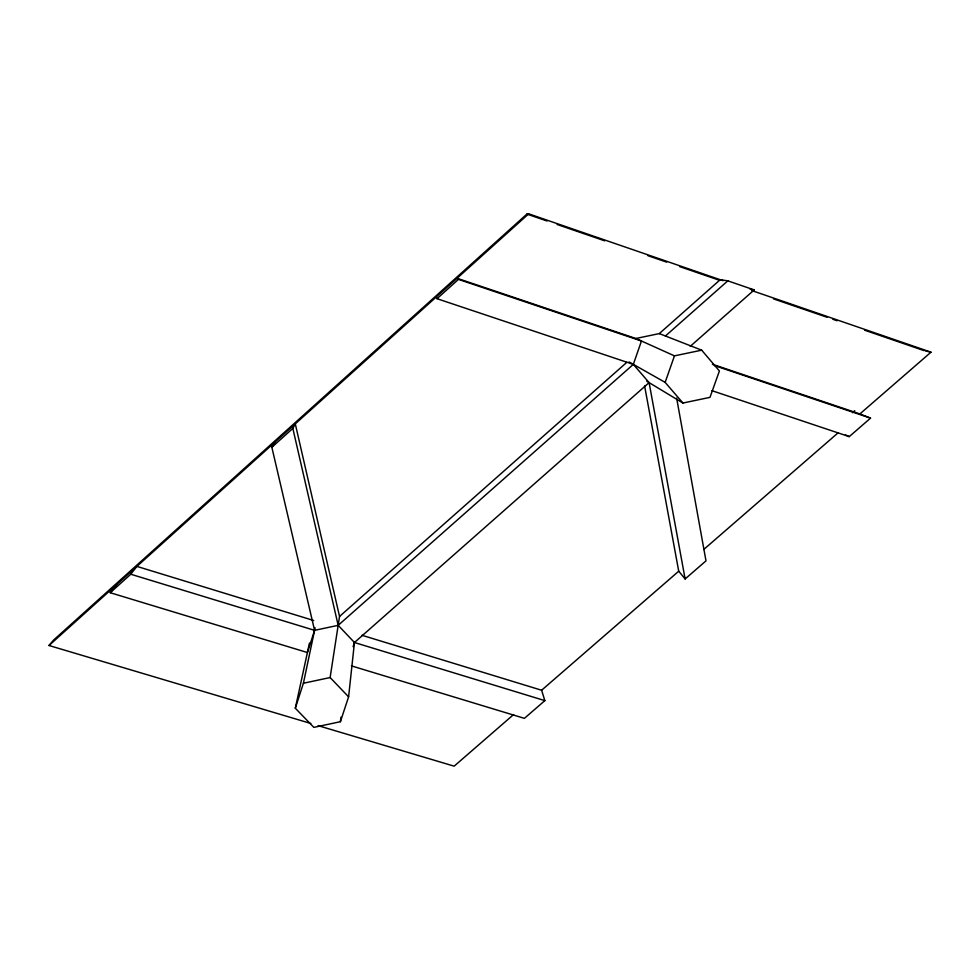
<?xml version="1.0" encoding="UTF-8"?>
<svg xmlns="http://www.w3.org/2000/svg" width="980" height="980" viewBox="0 0 980 980"><rect width="100%" height="100%" fill="white"/><g stroke="black" fill="none" stroke-linecap="round" stroke-linejoin="round"><path stroke-width="1.47" d="M309.46 643.064L295.311 708.221L313.845 727.38L340.403 721.697L348.598 696.841L354.454 642.513L649.103 382.629L633.337 364.376L437.007 298.692L436.112 297.124M340.403 721.697L340.942 717.189M348.598 696.841L330.125 677.548L339.533 616.457L295.286 423.862L292.836 428.407L271.852 447.297L314.58 630.348L307.401 652.533L110.226 592.716L116.816 584.472M295.311 708.221L303.408 683.244L315.119 627.776M353.094 646.653L354.454 642.513L338.174 625.326L292.836 428.407M682.938 403.037L665.138 382.372L674.461 355.863L701.68 350.166L719.406 370.991L709.986 397.353L682.938 403.037L646.812 381.245M271.852 447.297L274.78 442.323M110.226 592.716L130.769 574.231L136.906 566.403L313.71 620.499M310.819 723.473L49 645.502L53.618 640.038L526.897 214.081L528.673 213.836L723.081 280.697M49 645.502L528.673 213.836M437.007 298.692L458.456 279.386L641.459 341.003L633.337 364.376L338.174 625.326L314.58 630.348L130.769 574.231M339.533 616.457L626.796 362.343M458.456 279.386L457.072 278.271L635.873 338.492L659.295 333.592L720.214 279.704L727.822 280.844L754.22 289.921L690.239 346.344M665.432 335.993L727.822 280.844M852.478 412.702L854.781 410.706M513.63 714.53L454.157 766.164L318.132 725.653M362.012 635.285L541.609 690.239L678.723 571.205L644.62 385.998M703.701 549.51L837.925 432.988M712.423 364.266L859.889 413.928L931 352.188L751.795 290.57M541.609 690.239L544.843 700.627L524.41 718.352L351.416 665.873M678.723 571.205L685.13 578.96L705.992 560.866L676.641 398.101M711.946 390.677L849.244 436.627L870.546 418.142L859.889 413.928M303.408 683.244L330.125 677.548M750.117 289.247L754.22 289.921M925.377 350.913L931 352.188M354.454 642.513L544.843 700.627M714.457 365.577L870.546 418.142M526.897 214.081L547.073 221.014M557.154 224.481L604.709 240.835M647.952 255.694L666.682 262.138M679.655 266.597L718.561 279.974M773.502 298.863L827.034 317.263M832.816 319.26L837.165 320.754M864.654 330.199L923.981 350.595M659.295 333.592L701.68 350.166M635.873 338.492L674.461 355.863M845.434 434.887L849.244 436.627M629.025 361.938L665.138 382.372M649.103 382.629L685.13 578.96"/></g></svg>
